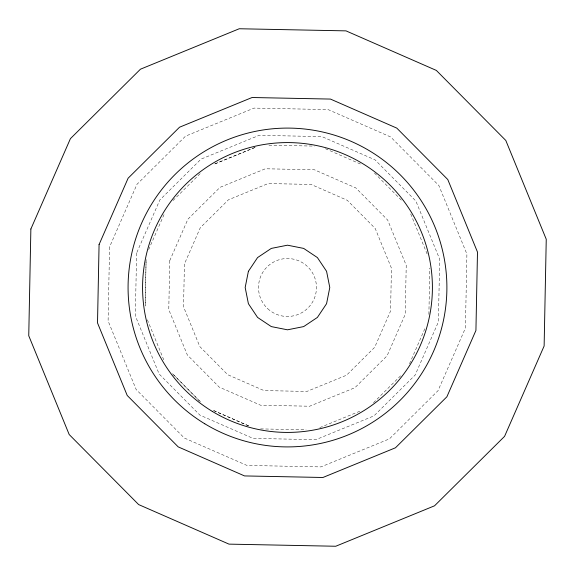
<?xml version="1.0" encoding="UTF-8"?>
<svg xmlns="http://www.w3.org/2000/svg" width="575" height="575" viewBox="0 0 575 575"><rect width="100%" height="100%" fill="white"/><g stroke="black" fill="none" stroke-linecap="round" stroke-linejoin="round"><path stroke-width="0.43" stroke-dasharray="2.88 2.16" d="M145.195 305.16L146.1 259.742L145.195 306.044M428.885 314.367L429.805 268.065M148.688 249.586L164.414 213.699M409.501 363.745L425.579 327.046M173.025 200.531L201.48 172.32M373.498 402.68L401.961 374.469M319.815 427.606L361.043 410.73M268.935 145.195L314.367 146.1M260.619 428.9L306.044 429.805M325.4 148.702L361.301 164.414M213.699 410.586L249.586 426.298L213.684 410.586M374.454 173.039L402.68 201.48M410.715 213.958L427.606 255.171M147.38 319.829L164.27 361.043M109.573 246.941L108.1 320.951L136.138 389.448L184.295 438.006L246.941 465.427L320.951 466.9L389.448 438.862L438.006 390.705L465.427 328.059L466.9 254.049L438.862 185.553L390.705 136.994L328.059 109.573L254.049 108.1L185.553 136.138L136.994 184.295L109.573 246.941M136.591 253.101L135.341 315.869L159.124 373.973L199.963 415.15L253.101 438.409L315.869 439.659L373.973 415.876L415.15 375.037L438.409 321.899L439.659 259.131L415.876 201.027L375.037 159.85L321.899 136.591L259.131 135.341L201.027 159.124L159.85 199.963L136.591 253.101M169.754 260.662L168.777 309.637L187.335 354.969L219.204 387.097L260.662 405.246L309.637 406.223L354.969 387.665L387.097 355.796L405.246 314.338L406.223 265.363L387.665 220.031L355.796 187.903L314.338 169.754L265.363 168.777L220.031 187.335L187.903 219.204L169.754 260.662M184.417 264.004L183.562 306.877L199.805 346.567L227.707 374.699L264.004 390.583L306.877 391.438L346.567 375.195L374.699 347.293L390.583 310.996L391.438 268.123L375.195 228.433L347.293 200.301L310.996 184.417L268.123 183.562L228.433 199.805L200.301 227.707L184.417 264.004M255.156 147.394L213.943 164.27L255.171 147.394M200.531 401.961L172.32 373.52L200.51 401.961M267.777 308.753A28.987 28.987 0 0 0 315.74 293.94A28.987 28.987 0 0 0 278.933 259.807A28.987 28.987 0 0 0 267.777 308.753"/><path stroke-width="0.86" d="M30.87 229.001L28.75 335.743L69.194 434.542L138.647 504.577L229.001 544.13L335.743 546.25L434.542 505.806L504.577 436.353L544.13 345.999L546.25 239.257L505.806 140.458L436.353 70.423L345.999 30.87L239.257 28.75L140.458 69.194L70.423 138.647L30.87 229.001M99.073 244.548L97.513 322.92L127.212 395.463L178.207 446.883L244.548 475.927L322.92 477.487L395.463 447.788L446.883 396.793L475.927 330.452L477.487 252.08L447.788 179.537L396.793 128.117L330.452 99.073L252.08 97.513L179.537 127.212L128.117 178.207L99.073 244.548M248.393 271.307L245.173 287.5L248.393 303.693L257.564 317.422L271.292 326.593L287.486 329.813L303.672 326.593L317.4 317.422L326.571 303.693L329.791 287.5L326.571 271.307L317.4 257.578L303.672 248.407L287.486 245.187L271.292 248.407L257.564 257.578L248.393 271.307M204.75 423.761A159.412 159.412 0 0 0 446.854 291.015A159.412 159.412 0 0 0 210.838 147.725A159.412 159.412 0 0 0 204.75 423.761M212.276 411.377A144.922 144.922 0 0 0 432.371 290.691A144.922 144.922 0 0 0 217.81 160.432A144.922 144.922 0 0 0 212.276 411.377"/></g></svg>
